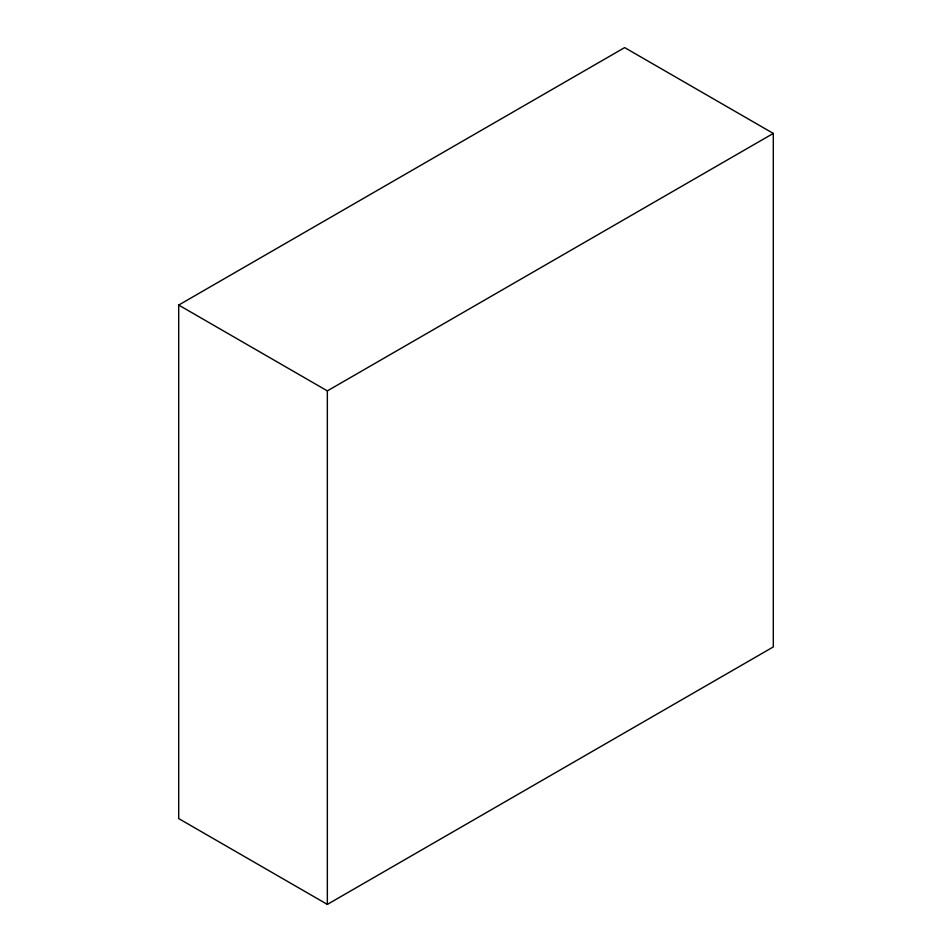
<?xml version="1.0" encoding="UTF-8"?>
<svg xmlns="http://www.w3.org/2000/svg" width="952" height="952" viewBox="0 0 952 952"><rect width="100%" height="100%" fill="white"/><g stroke="black" fill="none" stroke-linecap="round" stroke-linejoin="round"><path stroke-width="1.43" d="M178.702 305.068L624.655 47.6L773.298 133.423L773.298 646.932L327.345 904.4L178.702 818.577L178.702 305.068L327.345 390.891L773.298 133.423M327.345 390.891L327.345 904.4"/></g></svg>
